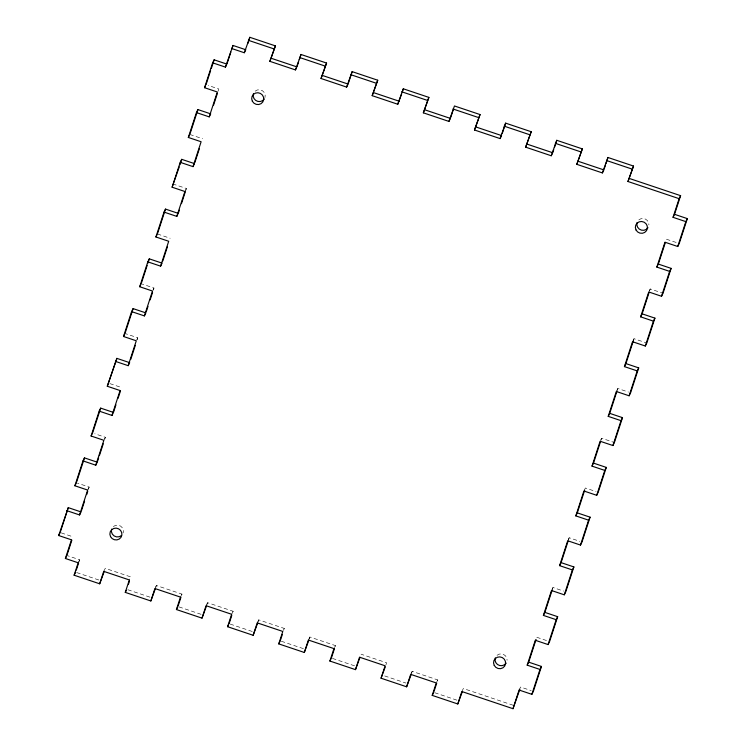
<?xml version="1.0" encoding="UTF-8"?>
<svg xmlns="http://www.w3.org/2000/svg" width="746" height="746" viewBox="0 0 746 746"><rect width="100%" height="100%" fill="white"/><g stroke="black" fill="none" stroke-linecap="round" stroke-linejoin="round"><path stroke-width="0.56" stroke-dasharray="3.73 2.8" d="M88.457 489.217L89.156 487.054L77.435 483.119M104.664 439.459L105.363 437.296L94.705 433.724M137.077 339.943L137.777 337.779L124.992 333.49M153.284 290.185L153.984 288.021L142.262 284.086M185.698 190.668L186.397 188.505L173.613 184.215M218.112 91.152L218.811 88.988L208.153 85.408M78.992 561.841L79.663 559.77L66.879 555.472M155.727 587.596L156.399 585.517L181.977 594.105L181.306 596.175M206.884 604.764L207.556 602.684L233.134 611.272L232.463 613.343M258.041 621.931L258.713 619.851L284.291 628.44L283.62 630.51M309.198 639.098L309.87 637.019L335.448 645.607L334.777 647.677M385.934 664.845L386.605 662.774L361.027 654.186M411.512 673.433L412.184 671.353L437.762 679.942L437.091 682.012M552.282 589.676L552.991 587.512L563.65 591.093M568.489 539.918L569.198 537.754L579.856 541.335M600.903 440.401L601.612 438.238L614.396 442.527M617.11 390.643L617.819 388.48L628.477 392.06M633.317 340.885L634.025 338.721L646.81 343.011M649.524 291.126L650.232 288.963L663.017 293.253M185.409 190.51L186.397 188.505M152.995 290.026L153.984 288.021M136.788 339.784L137.777 337.779M104.375 439.301L105.363 437.296M87.664 490.066L89.156 487.054M78.171 562.773L79.663 559.77M103.75 571.361L105.242 568.349L130.82 576.938L129.328 579.94M155.401 587.522L156.399 585.517M180.485 597.108L181.977 594.105M206.558 604.689L207.556 602.684M231.642 614.275L233.134 611.272M257.715 621.856L258.713 619.851M283.293 630.445L284.291 628.44M308.378 640.031L309.87 637.019M334.45 647.612L335.448 645.607M410.692 674.365L412.184 671.353M436.764 681.947L437.762 679.942M649.234 290.968L650.232 288.963M633.028 340.726L634.025 338.721M461.849 691.533L463.341 688.53L514.498 705.697M616.327 391.491L617.819 388.48M600.614 440.243L601.612 438.238M584.407 490.001L585.405 487.996L596.063 491.577M568.2 539.759L569.198 537.754M551.499 590.524L552.991 587.512M519.085 690.041L520.577 687.038L531.236 690.61M666.439 239.205L679.224 243.494M189.82 134.457L202.604 138.747M157.406 233.974L170.191 238.263M109.849 383.603L121.57 387.538M536.784 637.27L547.443 640.851M61.228 532.877L72.949 536.812M76.679 572.564L99.059 580.08M127.836 589.732L150.216 597.248M178.993 606.899L201.373 614.415M230.15 624.066L252.53 631.582M281.307 641.234L303.687 648.75M332.464 658.401L354.844 665.917M384.684 675.932L406.001 683.084M434.778 692.736L457.158 700.252M638.809 219.93A6.071 5.884 26.4 0 1 648.917 224.816M497.004 655.314A6.071 5.884 26.4 0 1 507.103 660.21M255.132 91.171A6.071 5.884 26.4 0 1 264.961 97.577M113.327 526.564A6.071 5.884 26.4 0 1 123.155 532.961"/><path stroke-width="1.12" d="M104.226 571.464L99.694 583.801L74.115 575.213L78.171 562.773L65.387 558.484L71.457 539.824L58.673 535.535L68.268 507.644L81.053 511.933L79.561 514.945L66.776 510.656M79.561 514.945L87.664 490.066L74.88 485.777L82.983 460.888L84.475 457.885L97.26 462.175L95.768 465.187L82.983 460.888M95.768 465.187L103.871 440.308L91.087 436.009L99.19 411.13L100.682 408.127L113.467 412.417L115.938 404.845M99.19 411.13L111.975 415.429L120.078 390.55L107.293 386.251L116.889 358.369L129.673 362.659L128.181 365.671L115.397 361.372M128.181 365.671L136.285 340.791L123.5 336.493L131.604 311.614L133.096 308.611L145.88 312.9L144.388 315.912L131.604 311.614M144.388 315.912L152.492 291.033L139.707 286.734L147.811 261.855L149.303 258.853L162.087 263.142L160.595 266.145L147.811 261.855M160.595 266.145L168.699 241.266L155.914 236.976L164.017 212.097L165.509 209.094L178.294 213.384L179.357 210.139M164.017 212.097L176.802 216.387L184.905 191.508L172.121 187.218L180.224 162.339L181.716 159.336L194.501 163.626L193.009 166.628L180.224 162.339M193.009 166.628L201.112 141.749L188.328 137.46L196.431 112.581L197.923 109.578L210.708 113.868L209.216 116.87L196.431 112.581M209.216 116.87L217.319 91.991L204.535 87.702L212.638 62.823L214.13 59.82L226.915 64.109L230.85 52.033M60.519 531.441L68.268 507.644M76.726 481.683L84.475 457.885M92.579 433.006L100.682 408.127M116.889 358.369L107.293 386.251M125.347 332.408L133.096 308.611M141.554 282.65L147.186 265.343M147.894 263.179L149.303 258.853M157.406 233.974L165.509 209.094M179.245 166.908L172.121 187.218M179.954 164.745L181.716 159.336M190.174 133.375L197.923 109.578M206.027 84.699L210.605 70.637M211.314 68.473L214.13 59.82M212.638 62.823L225.423 67.112L232.994 45.45L245.788 49.74L244.296 52.742L231.502 48.453M67.233 554.381L71.877 540.113M81.407 510.851L84.578 501.116M86.695 494.626L87.748 491.381M97.614 461.093L98.668 457.848M99.377 455.685L103.256 443.786M118.054 398.355L120.516 390.783M130.736 359.413L135.315 345.351M146.235 311.819L147.997 306.41M150.114 299.92L152.576 292.348M162.796 260.979L167.374 246.917M181.464 203.649L185.344 191.75M194.855 162.544L199.434 148.482M213.533 105.214L217.403 93.315M231.922 48.742L232.994 45.45M244.296 52.742L249.835 37.3L275.414 45.888L269.875 61.331L295.453 69.919L296.442 67.914M76.288 570.13L78.647 562.876M247.812 43.52L249.835 37.3M99.694 583.801L103.75 571.361L129.328 579.94L125.272 592.38L150.851 600.968L155.382 588.631M269.875 61.331L275.414 45.888M295.453 69.919L300.992 54.467L326.571 63.056L321.032 78.498L346.61 87.086L348.102 84.074L322.524 75.495M128.461 584.193L129.468 581.078M298.633 61.722L296.945 66.907L271.367 58.328M299.305 59.652L300.992 54.467M150.851 600.968L154.907 588.529L180.485 597.108L176.429 609.547L202.007 618.136L206.539 605.799M321.032 78.498L326.571 63.056M346.61 87.086L352.149 71.635L377.728 80.223L372.189 95.665L397.767 104.254L401.618 93.987M178.266 605.51L180.961 597.21M348.438 83.039L352.149 71.635M202.007 618.136L206.064 605.696L231.642 614.275L227.586 626.715L253.164 635.303L257.696 622.966M372.189 95.665L377.728 80.223M397.767 104.254L403.306 88.802L428.885 97.39L423.346 112.832L448.924 121.421L450.416 118.409L424.838 109.83M229.087 623.712L231.782 615.413M402.29 91.917L403.306 88.802M253.164 635.303L257.221 622.863L282.799 631.442L278.743 643.882L304.321 652.47L308.853 640.133M423.346 112.832L428.885 97.39M448.924 121.421L454.463 105.969L480.042 114.558L474.493 130L500.072 138.588L501.573 135.576L475.995 126.997M280.58 639.844L282.268 634.659M450.752 117.374L453.111 110.119M304.321 652.47L308.378 640.031L333.956 648.61L329.9 661.049L355.478 669.638L360.01 657.301M474.493 130L480.042 114.558M500.072 138.588L505.62 123.137L531.199 131.725L525.65 147.167L551.229 155.755L552.226 153.751M331.392 658.047L334.432 648.712M502.245 133.506L505.62 123.137M355.478 669.638L359.535 657.198L385.113 665.777L381.057 678.217L406.635 686.805L411.167 674.468M525.65 147.167L531.199 131.725M551.229 155.755L556.777 140.304L582.356 148.892L576.807 164.334L602.386 172.923L603.887 169.911L578.309 161.332M385.253 666.924L381.057 678.217M553.737 149.638L552.73 152.744L527.152 144.165M554.418 147.559L556.777 140.304M406.635 686.805L410.692 674.365L436.27 682.944L432.214 695.384L457.792 703.972L462.324 691.635M576.807 164.334L582.356 148.892M602.386 172.923L607.934 157.471L633.513 166.06L627.964 181.502L679.121 198.669L680.613 195.666L629.465 178.499M434.051 691.346L436.746 683.047M604.223 168.876L605.23 165.771M605.911 163.691L607.934 157.471M457.792 703.972L461.849 691.533L513.006 708.7L519.859 689.229M627.964 181.502L633.513 166.06M513.006 708.7L519.085 690.041L531.87 694.33L533.362 691.328L541.465 666.448L528.681 662.15L527.189 665.162L539.973 669.451L541.465 666.448M527.189 665.162L535.292 640.282L548.077 644.572L549.569 641.569L557.672 616.69L544.888 612.391L543.396 615.403L556.18 619.693L557.672 616.69M543.396 615.403L551.499 590.524L564.284 594.814L565.776 591.811L573.879 566.932L561.095 562.633L559.603 565.645L572.387 569.935L573.879 566.932M559.603 565.645L567.706 540.766L580.491 545.056L581.983 542.053L590.086 517.174L577.301 512.875L575.809 515.887L588.594 520.176L590.086 517.174M575.809 515.887L583.913 491.008L596.697 495.297L598.189 492.295L606.293 467.406L593.508 463.117L592.016 466.129L604.801 470.418L606.293 467.406M592.016 466.129L600.12 441.25L612.904 445.539L614.396 442.527L622.5 417.648L609.715 413.359L608.223 416.371L621.008 420.66L622.5 417.648M608.223 416.371L616.327 391.491L629.111 395.781L630.603 392.769L638.707 367.89L625.922 363.6L624.43 366.612L637.215 370.902L638.707 367.89M624.43 366.612L632.533 341.733L645.318 346.023L646.81 343.011L654.913 318.132L642.129 313.842L640.637 316.845L653.421 321.144L654.913 318.132M640.637 316.845L648.74 291.966L661.525 296.265L663.017 293.253L671.12 268.374L658.336 264.084L656.844 267.087L669.628 271.385L671.12 268.374M656.844 267.087L664.947 242.208L677.732 246.506L679.224 243.494L687.327 218.615L674.543 214.326L673.051 217.328L685.835 221.627L687.327 218.615M673.051 217.328L679.121 198.669M528.681 662.15L536.076 639.434M544.888 612.391L551.928 590.757M561.095 562.633L568.135 540.999M577.301 512.875L584.696 490.159M593.508 463.117L600.549 441.483M609.715 413.359L616.755 391.725M625.922 363.6L633.317 340.885M642.129 313.842L649.169 292.208M658.336 264.084L665.376 242.45M674.543 214.326L680.613 195.666M531.87 694.33L539.973 669.451M548.077 644.572L556.18 619.693M564.284 594.814L572.387 569.935M580.491 545.056L588.594 520.176M596.697 495.297L604.801 470.418M612.904 445.539L621.008 420.66M629.111 395.781L637.215 370.902M645.318 346.023L653.421 321.144M661.525 296.265L669.628 271.385M677.732 246.506L685.835 221.627M204.535 87.702L205.532 85.697M188.328 137.46L189.82 134.457M225.423 67.112L226.42 65.107M155.914 236.976L156.912 234.971M139.707 286.734L141.199 283.732M176.802 216.387L177.8 214.382M123.5 336.493L124.992 333.49M91.087 436.009L92.075 434.004M74.88 485.777L76.372 482.765M111.975 415.429L112.972 413.424M58.673 535.535L60.165 532.523M65.387 558.484L66.879 555.472M74.115 575.213L75.616 572.21M125.272 592.38L126.27 590.375M176.429 609.547L177.93 606.545M227.586 626.715L228.584 624.71M278.743 643.882L280.235 640.879M329.9 661.049L330.898 659.044M432.214 695.384L433.706 692.381M248.343 40.303L273.922 48.891M299.5 57.47L325.079 66.058M350.657 74.647L376.236 83.226M401.814 91.814L427.393 100.393M452.971 108.981L478.55 117.56M504.128 126.149L529.707 134.728M555.285 143.316L580.864 151.895M606.442 160.483L632.021 169.062M373.681 92.663L399.259 101.242M647.976 227.716A6.071 5.884 26.4 0 1 637.131 222.467M506.161 663.101A6.071 5.884 26.4 0 1 495.316 657.86M264.298 98.957A6.071 5.884 26.4 0 1 253.454 93.707M121.467 535.507A6.071 5.884 26.4 0 1 111.639 529.101M494.225 665.385A6.071 5.884 26.4 0 0 504.669 666.113A6.071 5.884 26.4 0 0 499.848 656.89A6.071 5.884 26.4 0 0 494.225 665.385M636.03 230.001A6.071 5.884 26.4 0 0 646.474 230.719A6.071 5.884 26.4 0 0 641.663 221.497A6.071 5.884 26.4 0 0 636.03 230.001M252.353 101.242A6.071 5.884 26.4 0 0 262.806 101.96A6.071 5.884 26.4 0 0 257.985 92.746A6.071 5.884 26.4 0 0 252.353 101.242M110.548 536.635A6.071 5.884 26.4 0 0 120.992 537.353A6.071 5.884 26.4 0 0 116.18 528.131A6.071 5.884 26.4 0 0 110.548 536.635"/></g></svg>
